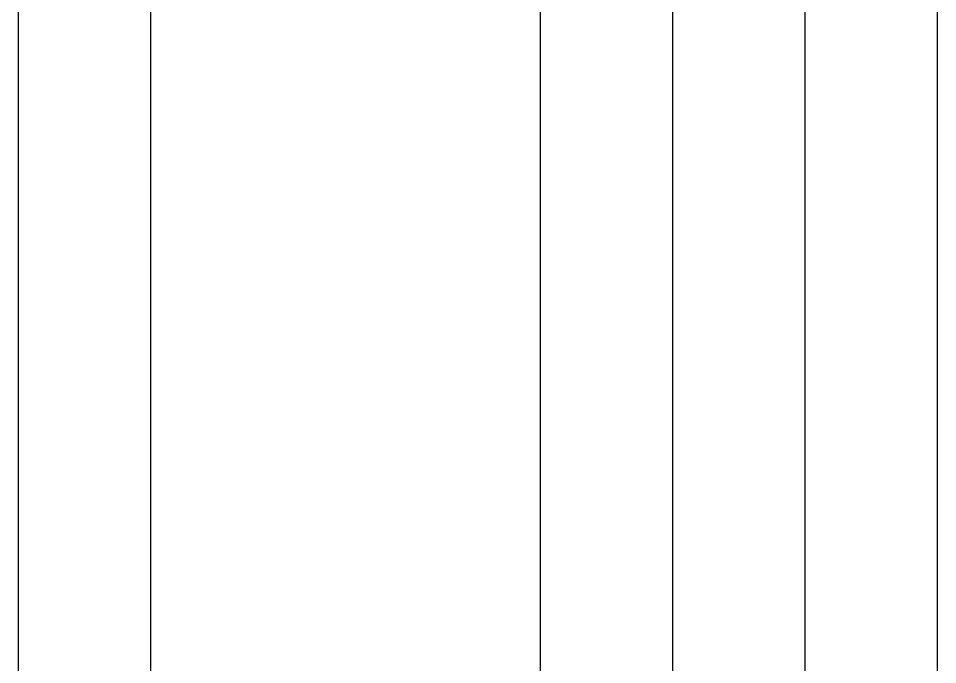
# Model space of a CAD drawing. Header units: inches. Extents: x -58 to 1235, y -506 to 1148.
# Drawn here: x 492.03 to 531.15, y 810.3 to 837.79 of the extents above; entities that cross this region are included whole.
import ezdxf

# ---------------------------------------------------------------- set-up
doc = ezdxf.new("R2010")
doc.units = ezdxf.units.IN
doc.header["$MEASUREMENT"] = 0
doc.layers.add('RED_12AWG', color=1, linetype='Continuous')

msp = doc.modelspace()

# ---------------------------------------------------------------- linework, layer by layer
at = {"layer": 'RED_12AWG'}
for p, q in [((492.026, 783.595), (492.026, 1002.778)), ((497.66, 783.595), (497.66, 1002.778)), ((514.245, 783.595), (514.245, 1002.778)), ((519.878, 783.595), (519.878, 1002.778)), ((525.512, 783.595), (525.512, 1002.778)), ((531.146, 783.595), (531.146, 1002.778))]:
    msp.add_line(p, q, dxfattribs=at)

doc.saveas('drawing.dxf')
